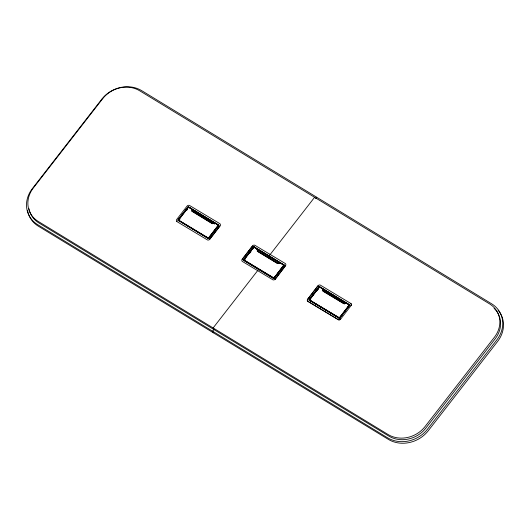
<?xml version="1.0" encoding="UTF-8"?>
<svg xmlns="http://www.w3.org/2000/svg" width="530" height="530" viewBox="0 0 530 530"><rect width="100%" height="100%" fill="white"/><g stroke="black" fill="none" stroke-linecap="round" stroke-linejoin="round"><path stroke-width="0.79" d="M188.501 207.568L188.534 207.256M253.963 247.225L253.824 247.709L253.923 247.099M284.053 265.53L283.928 265.172L274.023 278.051L284.007 265.219L280.423 263.178L280.84 263.238M322.531 288.903L319.305 286.955L317.496 290.182M349.528 305.412L349.237 304.876L339.352 317.801L309.401 299.841L319.305 286.955L309.5 300.04M208.409 238.374L178.63 220.268M208.263 238.275L208.35 238.454M244.085 260.137L244.111 260.475M273.805 278.329L283.762 264.993M309.56 300.02L309.58 300.351M179.299 219.745L179.922 219.082M209.569 237.281L209.396 237.838L209.761 237.685M244.833 259.66L245.304 258.905M310.401 298.94L310.302 299.543M178.55 220.135L188.455 207.25M274.01 277.992L243.926 259.958L253.85 247.033L244.019 259.985M319.385 287.002L309.48 299.887M339.266 318.232L339.306 317.775L339.279 318.205M218.519 225.614L218.307 225.124L208.423 238.049L178.683 220.169M316.966 290.784L319.431 287.108M273.725 278.011L274.103 278.104M186.487 210.383L187.388 209.085M186.567 210.436L187.468 209.138M250.14 252.85L251.041 251.551M252.843 248.961L253.744 247.662M282.49 267.703L283.841 265.755M283.02 267.1L283.921 265.802M177.908 220.182L188.223 206.766L218.837 225.17L188.249 206.819L177.987 220.036L208.548 238.652L218.81 225.435L188.249 206.819L177.908 220.182L208.548 238.652L218.837 225.17M218.519 225.402L208.568 238.182L218.413 225.237M176.861 221.547L207.475 239.951A1.789 1.563 -25.7 0 0 209.708 239.302L220.023 225.879A1.921 1.683 -25.7 0 0 219.95 223.726L189.362 205.375A1.921 1.683 -25.7 0 0 187.064 206.11L176.722 219.473A1.789 1.563 -25.7 0 0 176.861 221.547L176.887 221.606M220.049 225.939L209.708 239.302M275.163 279.177A1.789 1.563 -25.7 0 1 272.937 279.827L242.316 261.416A1.789 1.563 -25.7 0 1 242.177 259.342L252.492 245.92A1.921 1.683 -25.7 0 1 254.817 245.244L285.405 263.596A1.921 1.683 -25.7 0 1 285.478 265.755L275.196 279.231L285.478 265.755M252.525 245.98L242.177 259.342M243.363 260.058L253.678 246.635L284.325 265.099L274.01 278.522L243.389 260.111L253.678 246.635M273.719 278.144L243.946 259.919M307.652 299.225L317.967 285.802A1.921 1.683 -25.7 0 1 320.259 285.067L350.906 303.531A1.921 1.683 -25.7 0 1 350.979 305.691L340.664 319.113A1.789 1.563 -25.7 0 1 338.438 319.762L307.791 301.298A1.789 1.563 -25.7 0 1 307.652 299.225L307.678 299.284A1.789 1.563 -25.7 0 0 307.817 301.351M307.678 299.284L317.967 285.802M319.153 286.511L308.864 299.993L339.478 318.397L349.793 304.982L319.153 286.511L349.793 304.982M309.553 300.093L339.253 317.947L309.639 300.278M339.498 317.934L349.482 305.094L339.498 317.934L339.995 318.848M349.767 304.922L339.478 318.397M253.724 246.775L243.316 260.177L273.798 278.74L284.206 265.338L253.724 246.775L254.234 247.828M258.56 269.459L213.126 327.951L213.888 329.527M314.588 197.312L268.962 256.056L270.485 259.216M214.107 329.243L212.59 331.204L213.345 332.787M315.642 198.518L316.655 197.213M280.443 263.218L277.521 263.403L257.997 251.631L257.063 249.02L253.83 247.073M343.566 303.445L346.117 303.047L349.257 304.916M344.248 303.465L346.136 303.094M215.187 223.296L218.327 225.17M192.098 211.351L212.066 223.534L215.385 223.369M212.066 223.534L212.662 223.74L191.92 211.086M343.592 303.491L323.466 291.513L322.81 290.546L323.466 291.513M253.704 246.695L284.325 265.099M307.791 301.298L338.438 319.762M192.542 210.35L214.021 223.428M322.956 289.784L344.427 302.862M191.787 210.092L214.71 224.057M322.73 289.85L344.957 303.392M256.447 249.55L279.509 263.596M322.326 290.519L344.493 304.021M257.209 251.127L277.475 263.476M257.58 251.266L257.997 251.631M191.602 209.151L188.375 207.203L178.471 220.089L178.888 220.957M350.88 303.478L350.906 303.531A1.921 1.683 -25.7 0 1 350.953 305.631L350.979 305.691M340.664 319.113L340.638 319.053A1.789 1.563 -25.7 0 1 338.405 319.703M322.512 288.857L322.836 290.592M191.582 209.105L192.118 211.39M28.978 208.674A26.931 23.598 -25.7 0 0 38.922 222.958L388.854 436.104A26.931 23.598 -25.7 0 0 425.782 428.167L495.159 338.842A26.931 23.598 -25.7 0 0 494.086 308.347M27.56 210.357A29.11 25.513 -25.7 0 0 38.379 226.211L388.318 439.357A29.11 25.513 -25.7 0 0 428.233 430.777L497.61 341.452A29.11 25.513 -25.7 0 0 498.081 310.202M101.767 99.223L32.39 188.548A29.11 25.513 -25.7 0 0 37.623 224.627L387.556 437.78A29.11 25.513 -25.7 0 0 427.478 429.201L496.849 339.876A29.11 25.513 -25.7 0 0 491.621 303.789L141.682 90.643A29.11 25.513 -25.7 0 0 101.767 99.223M102.701 98.673L33.324 187.998A26.931 23.598 -25.7 0 0 38.16 221.374L388.092 434.527A26.931 23.598 -25.7 0 0 425.02 426.59L494.397 337.259A26.931 23.598 -25.7 0 0 489.561 303.882L139.622 90.736A26.931 23.598 -25.7 0 0 102.701 98.673M319.192 286.578L308.93 299.794L339.492 318.411L349.754 305.194L319.192 286.578"/></g></svg>
